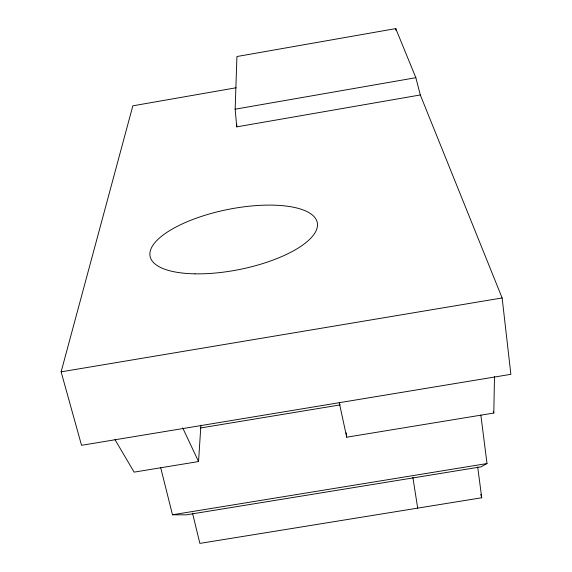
<?xml version="1.0" encoding="UTF-8"?>
<svg xmlns="http://www.w3.org/2000/svg" width="572" height="572" viewBox="0 0 572 572"><rect width="100%" height="100%" fill="white"/><g stroke="black" fill="none" stroke-linecap="round" stroke-linejoin="round"><path stroke-width="0.86" d="M339.225 402.516L346.718 437.208L493.815 413.041L494.48 376.598M236.107 87.766L132.84 105.827L61.118 371.85L81.539 445.309L510.882 374.324L502.137 297.948L420.306 94.966L236.729 126.87L236.801 124.246M236.729 126.87L235.163 109.195L236.93 56.528L395.752 28.6L415.851 77.699L420.306 94.966M114.936 439.525L134.127 472.136L198.548 461.554L200.908 425.225M480.837 415L487.015 463.549L480.938 466.859L186.129 514.864L172.487 514.779L160.668 467.61M235.163 109.195L415.851 77.699M61.118 371.85L502.137 297.948M200.257 428.02L340.226 404.89M172.487 514.779L487.015 463.549M477.699 467.002L481.731 497.762L199.871 543.4L192.528 513.134M182.711 427.92L198.548 461.554M493.264 411.368L493.815 413.041M480.766 494.33L481.731 497.762M412.862 477.248L417.682 508.129M395.752 28.6L396.003 30.366M346.16 432.818L346.718 437.208M195.059 273.838A85.271 30.566 -11.4 0 0 317.417 223.502A85.271 30.566 -11.4 0 0 188.596 221.149A85.271 30.566 -11.4 0 0 195.059 273.838"/></g></svg>
